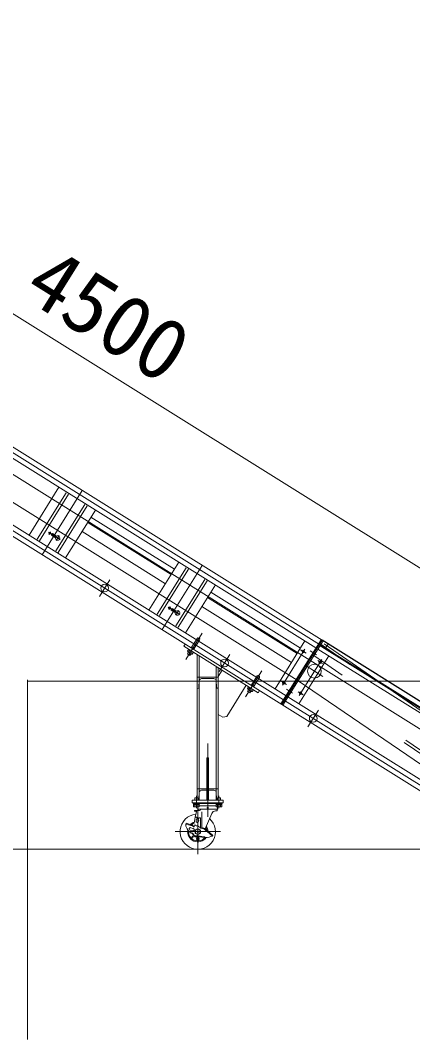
# Model space of a CAD drawing. Units: millimetres, scale not verified. Extents: x -52572 to 20616, y -26431 to 14081.
# Drawn here: x -3050 to -1663, y -5925 to -2320 of the extents above; entities that cross this region are included whole.
import ezdxf
from ezdxf.enums import TextEntityAlignment as Align

# ---------------------------------------------------------------- set-up
doc = ezdxf.new("R2010")
doc.units = ezdxf.units.MM
doc.header["$LTSCALE"] = 100
doc.layers.add('F-E_0', color=7, linetype='Continuous', lineweight=18)
doc.styles.add('ＭＳ ゴシック', font='')
doc.styles.get('ＭＳ ゴシック').set_extended_font_data('MS Gothic')

# ---------------------------------------------------------------- blocks, each defined once
blk = doc.blocks.new('_OPEN')
at = {"layer": 'F-E_0'}
blk.add_line((0, 0), (-1, 0), dxfattribs=at)
blk.add_lwpolyline([(-1, 0.17), (0, 0), (-1, -0.17)], dxfattribs=at)

msp = doc.modelspace()

# ---------------------------------------------------------------- linework, layer by layer
at = {"layer": 'F-E_0'}
for p, q in [((-4737.3, -2320.3), (-925.3, -4702.3)), ((-4112.3, -3202.6), (-1992.2, -4527.4)), ((-4103.3, -3188.1), (-1983.2, -4512.9)), ((-4118, -3219.1), (-2004.6, -4539.7)), ((-4191.3, -3328.9), (-2071.2, -4653.7)), ((-4223.9, -3388.7), (-2110.6, -4709.3)), ((-4245.4, -3415.4), (-2125.2, -4740.2)), ((-4236.3, -3401), (-2119.6, -4723.7)), ((-3299, -3788), (-2026.9, -4582.9)), ((-2913.8, -3971.5), (-3019.8, -4141.1)), ((-2888.4, -3991.2), (-2991, -4155.4)), ((-2879.9, -3996.5), (-2982.5, -4160.7)), ((-2831.3, -3983), (-2973.3, -4210.3)), ((-2822.1, -4032.6), (-2924.7, -4196.8)), ((-2813.6, -4037.9), (-2916.2, -4202.1)), ((-2784.7, -4052.2), (-2890.7, -4221.8)), ((-2812.3, -4096.3), (-2517.4, -4280.6)), ((-2800.6, -4077.6), (-2505.7, -4261.9)), ((-2951.3, -4130.9), (-2910.1, -4156.6)), ((-2943.9, -4129.3), (-2949.8, -4138.7)), ((-2940.7, -4141.3), (-2926.6, -4150.1)), ((-2932.5, -4136.6), (-2937.9, -4145.2)), ((-2937.3, -4135.8), (-2923.2, -4144.6)), ((-2913.4, -4142.8), (-2923.9, -4159.6)), ((-2832.4, -4128.5), (-2537.5, -4312.8)), ((-2489.8, -4236.5), (-2595.8, -4406.1)), ((-2407.2, -4248), (-2549.3, -4475.3)), ((-2464.3, -4256.2), (-2566.9, -4420.4)), ((-2455.8, -4261.5), (-2558.5, -4425.7)), ((-2733.7, -4298.7), (-2770.8, -4358)), ((-2398, -4297.6), (-2500.6, -4461.8)), ((-2389.6, -4302.9), (-2492.2, -4467.1)), ((-2360.7, -4317.2), (-2466.7, -4486.8)), ((-2388.2, -4361.3), (-2071.2, -4559.4)), ((-2376.6, -4342.6), (-2059.5, -4540.7)), ((-2527.2, -4395.9), (-2486.1, -4421.6)), ((-2519.9, -4394.2), (-2525.7, -4403.7)), ((-2408.4, -4393.5), (-2091.3, -4591.6)), ((-2516.7, -4406.3), (-2502.6, -4415.1)), ((-2508.5, -4401.5), (-2513.9, -4410.1)), ((-2513.3, -4400.8), (-2499.2, -4409.6)), ((-2489.4, -4407.8), (-2499.9, -4424.6)), ((-2407.8, -4488.2), (-2465.6, -4580.6)), ((-2467.2, -4526.6), (-2471.9, -4534.2)), ((-2471.9, -4534.2), (-2209, -4698.5)), ((-2446, -4539.8), (-2425.3, -4506.7)), ((-2443.3, -4535.6), (-2434.8, -4540.9)), ((-2416.8, -4512), (-2437.5, -4545.1)), ((-2149.6, -4684.9), (-2043.6, -4515.3)), ((-1986.6, -4510.8), (-2128.6, -4738.1)), ((-1982.6, -4511.9), (-2125.2, -4740.2)), ((-1979.8, -4515.1), (-2121.8, -4742.3)), ((-1993.8, -4529.9), (-1245, -4997.8)), ((-1229, -5004.3), (-1992.2, -4527.4)), ((-1990.6, -4524.8), (-1884.8, -4598)), ((-1983.2, -4512.9), (-1220, -4989.9)), ((-1982.6, -4511.9), (-1233.8, -4979.8)), ((-1975.7, -4525.4), (-1360.5, -4951)), ((-1969.8, -4538.6), (-1961.3, -4526.3)), ((-2454.8, -4554), (-2450.7, -4547.4)), ((-2446.3, -4559.3), (-2442.2, -4552.7)), ((-2425.3, -4563.3), (-2425.3, -5070.3)), ((-2418.3, -4567.7), (-2418.3, -5078.3)), ((-2309.7, -4563.6), (-2346.8, -4623)), ((-2043.8, -4543.9), (-2123.6, -4671.5)), ((-2064.8, -4737.9), (-1958.8, -4568.3)), ((-2059.8, -4546.5), (-2039.8, -4558.9)), ((-2024.7, -4550.7), (-2002.5, -4564.5)), ((-1974.4, -4593.2), (-2015.6, -4564.7)), ((-1238, -5018.7), (-1997.8, -4543.9)), ((-2357.3, -4605.8), (-2357.3, -5078.3)), ((-2350.3, -4610.2), (-2350.3, -5070.3)), ((-1984.4, -4580.9), (-2064.2, -4708.6)), ((-2039.8, -4603.6), (-1980.5, -4640.6)), ((-2026.9, -4582.9), (-1374.2, -4991.4)), ((-1981.5, -4595.4), (-1998.5, -4584.8)), ((-1911.6, -4636.6), (-1974.4, -4593.2)), ((-2425.3, -4643.3), (-2350.3, -4643.3)), ((-2409.4, -4648.3), (-2366.1, -4648.3)), ((-2350.3, -4641.5), (-2336.2, -4619)), ((-2195.8, -4620.7), (-2253.5, -4713.1)), ((-2233.9, -4672.3), (-2213.3, -4639.2)), ((-2204.8, -4644.5), (-2225.5, -4677.6)), ((-1473.5, -4657.3), (-3025.7, -4657.3)), ((-3025.2, -4654.8), (-3025.2, -4652.3)), ((-3025.2, -4657.3), (-3025.2, -5252.3)), ((-2423.5, -4683.3), (-2425.3, -4683.3)), ((-2417.4, -4655.6), (-2419.5, -4679.7)), ((-2358.2, -4655.6), (-2356.1, -4679.7)), ((-2352.1, -4683.3), (-2350.3, -4683.3)), ((-2320.3, -4782.2), (-2251.4, -4672)), ((-2242.8, -4686.5), (-2238.7, -4679.9)), ((-2234.3, -4691.8), (-2230.2, -4685.2)), ((-2231.3, -4668.1), (-2222.8, -4673.4)), ((-2128.7, -4656.7), (-2108.7, -4669.2)), ((-2109.5, -4686.4), (-2087.3, -4700.2)), ((-1709.6, -4900.4), (-2071.2, -4653.7)), ((-2209, -4698.5), (-2204.3, -4690.8)), ((-1344, -5188.3), (-2103.8, -4713.5)), ((-2050.4, -4705.6), (-2067.4, -4695)), ((-1362, -5217.2), (-2125.2, -4740.2)), ((-1353, -5202.7), (-2116.2, -4725.8)), ((-1995.9, -4759.7), (-2033, -4819.1)), ((-1521.3, -4979.3), (-1686.5, -4866.6)), ((-2387.8, -4878.3), (-2387.8, -5137.3)), ((-1490.7, -5049.8), (-1709.6, -4900.4)), ((-1473.2, -5024.2), (-1692.1, -4874.8)), ((-2390.8, -4928.3), (-2384.8, -4928.3)), ((-2390.8, -4928.3), (-2390.8, -5078.3)), ((-2384.8, -4928.3), (-2384.8, -5078.3)), ((-2425.3, -5038.3), (-2350.3, -5038.3)), ((-2409.4, -5043.3), (-2366.1, -5043.3)), ((-2442.8, -5078.3), (-2332.8, -5078.3)), ((-2442.8, -5078.3), (-2442.8, -5087.3)), ((-2432.8, -5078.3), (-2432.8, -5070.3)), ((-2422.8, -5070.3), (-2432.8, -5070.3)), ((-2427.8, -5107.3), (-2427.8, -5063.3)), ((-2422.8, -5078.3), (-2422.8, -5070.3)), ((-2417.4, -5050.6), (-2419.5, -5074.7)), ((-2390.8, -5058.3), (-2384.8, -5058.3)), ((-2358.2, -5050.6), (-2356.1, -5074.7)), ((-2352.8, -5078.3), (-2352.8, -5070.3)), ((-2342.8, -5070.3), (-2352.8, -5070.3)), ((-2347.8, -5107.3), (-2347.8, -5063.3)), ((-2342.8, -5078.3), (-2342.8, -5070.3)), ((-2332.8, -5078.3), (-2332.8, -5087.3)), ((-2442.8, -5087.3), (-2332.8, -5087.3)), ((-2438.8, -5090.8), (-2438.8, -5087.3)), ((-2438.8, -5090.8), (-2336.8, -5090.8)), ((-2438.3, -5090.8), (-2438.3, -5092.8)), ((-2438.3, -5092.8), (-2417.3, -5092.8)), ((-2437.6, -5101.6), (-2437.6, -5092.8)), ((-2418, -5095.3), (-2437.6, -5095.3)), ((-2437.6, -5101.6), (-2436.3, -5102.3)), ((-2419.3, -5102.3), (-2436.3, -5102.3)), ((-2434.8, -5114.8), (-2416.3, -5114.8)), ((-2434.8, -5114.8), (-2434.8, -5117.8)), ((-2434.8, -5117.8), (-2429.5, -5117.8)), ((-2432.7, -5101.6), (-2432.7, -5095.3)), ((-2427.8, -5118.4), (-2431.6, -5138.1)), ((-2430.3, -5095.3), (-2427.8, -5092.8)), ((-2427.8, -5095.3), (-2425.3, -5092.8)), ((-2423.8, -5109.7), (-2423.3, -5110.2)), ((-2423.8, -5109.7), (-2351.8, -5109.7)), ((-2423.3, -5110.2), (-2352.3, -5110.2)), ((-2423, -5102.5), (-2423, -5108)), ((-2422.9, -5101.6), (-2422.9, -5095.3)), ((-2422.8, -5109.8), (-2422.8, -5269.8)), ((-2420.3, -5111.8), (-2420.3, -5110.2)), ((-2418, -5101.6), (-2419.3, -5102.3)), ((-2418, -5101.6), (-2418, -5092.8)), ((-2357.6, -5098.5), (-2418, -5098.5)), ((-2417.3, -5090.8), (-2417.3, -5092.8)), ((-2359.8, -5116.3), (-2354.8, -5116.3)), ((-2358.3, -5090.8), (-2358.3, -5092.8)), ((-2358.3, -5092.8), (-2337.3, -5092.8)), ((-2357.6, -5101.6), (-2357.6, -5092.8)), ((-2338, -5095.3), (-2357.6, -5095.3)), ((-2357.6, -5101.6), (-2356.3, -5102.3)), ((-2339.3, -5102.3), (-2356.3, -5102.3)), ((-2354.8, -5110.2), (-2354.8, -5116.3)), ((-2352.7, -5101.6), (-2352.7, -5095.3)), ((-2352.5, -5102.5), (-2352.5, -5108)), ((-2351.8, -5109.7), (-2352.3, -5110.2)), ((-2350.3, -5095.3), (-2347.8, -5092.8)), ((-2347.8, -5095.3), (-2345.3, -5092.8)), ((-2342.9, -5101.6), (-2342.9, -5095.3)), ((-2338, -5101.6), (-2339.3, -5102.3)), ((-2338, -5101.6), (-2338, -5092.8)), ((-2337.3, -5090.8), (-2337.3, -5092.8)), ((-2336.8, -5090.8), (-2336.8, -5087.6)), ((-2436.1, -5160.1), (-2432, -5138)), ((-2432, -5138), (-2427.1, -5138.9)), ((-2428.9, -5151.7), (-2428.3, -5148.3)), ((-2428.3, -5148.3), (-2426.8, -5148.6)), ((-2425.5, -5141.3), (-2426.8, -5148.6)), ((-2419.6, -5142.4), (-2420.9, -5149.7)), ((-2419.5, -5149.9), (-2420.9, -5149.7)), ((-2420.1, -5153.4), (-2419.5, -5149.9)), ((-2414.4, -5141.3), (-2417.2, -5140.8)), ((-2412.8, -5143.2), (-2412.8, -5176.7)), ((-2408.8, -5119.6), (-2408.8, -5178)), ((-2396.6, -5179.6), (-2373.6, -5125.5)), ((-2502.8, -5189.8), (-2342.8, -5189.8)), ((-2464.4, -5162.8), (-2439.7, -5170.9)), ((-2463.6, -5160.3), (-2464, -5161.5)), ((-2463.6, -5160.3), (-2438.9, -5168.4)), ((-2449.9, -5184.4), (-2441.4, -5187.2)), ((-2447.1, -5175.8), (-2438.6, -5178.6)), ((-2438.9, -5168.4), (-2439.7, -5170.9)), ((-2433.7, -5165.2), (-2435.5, -5170.9)), ((-2433.7, -5165.2), (-2432.7, -5165.6)), ((-2432.3, -5193.7), (-2432.3, -5186)), ((-2430.9, -5183.5), (-2424.2, -5179.7)), ((-2429, -5168.8), (-2424, -5169.8)), ((-2421.4, -5179.7), (-2414.7, -5183.5)), ((-2413.3, -5186), (-2413.3, -5193.7)), ((-2408.2, -5177.8), (-2405.9, -5178.5)), ((-2405.3, -5176.7), (-2406.1, -5179.1)), ((-2406.1, -5179.1), (-2398.6, -5181.6)), ((-2405.3, -5176.7), (-2397.8, -5179.1)), ((-2397.6, -5182.2), (-2371, -5205.3)), ((-2395.9, -5180.2), (-2369.3, -5203.4)), ((-2391.9, -5183.6), (-2393.7, -5185.6)), ((-2445.5, -5195.5), (-2443.5, -5193.7)), ((-2443.5, -5193.7), (-2440.7, -5196.8)), ((-2424.2, -5200), (-2430.9, -5196.1)), ((-2426.4, -5204.4), (-2430.3, -5204.4)), ((-2430.3, -5204.4), (-2430, -5206.2)), ((-2430, -5206.2), (-2426.4, -5206)), ((-2426.4, -5204.4), (-2422.2, -5205.2)), ((-2426.4, -5206), (-2422.3, -5206.7)), ((-2422.2, -5205.2), (-2422.3, -5206.7)), ((-2414.7, -5196.1), (-2421.4, -5200)), ((-2420.2, -5204.3), (-2420.3, -5206.9)), ((-2397.6, -5210.5), (-2397.5, -5207.9)), ((-2369.3, -5203.4), (-2371, -5205.3)), ((-3025.2, -5254.8), (-3025.2, -5925.4))]:
    msp.add_line(p, q, dxfattribs=at)
at = {"layer": 'F-E_0', "color": 4, "lineweight": 9}
msp.add_line((-13238, -5252.3), (10362, -5252.3), dxfattribs=at)
at = {"layer": 'F-E_0'}
for points in [[(-2446.7, -4560), (-2450.7, -4566.3), (-2459.2, -4561), (-2455.2, -4554.7)], [(-2454.8, -4544.9), (-2458.9, -4551.5), (-2458.2, -4552.8), (-2443.8, -4561.8), (-2442.3, -4561.9), (-2438.2, -4555.3)], [(-2242.8, -4677.4), (-2246.9, -4683.9), (-2246.2, -4685.3), (-2231.8, -4694.3), (-2230.2, -4694.3), (-2226.1, -4687.8)], [(-2234.7, -4692.4), (-2238.7, -4698.8), (-2247.2, -4693.5), (-2243.2, -4687.1)], [(-2350.3, -4775.3), (-2334.1, -4785.4), (-2320.3, -4782.2)]]:
    msp.add_lwpolyline(points, dxfattribs=at)
for centre, radius in [((-2946.7, -4133.8), 3.5), ((-2752.3, -4328.4), 13.6), ((-2522.7, -4398.7), 3.5), ((-2049.5, -4552.9), 4.5), ((-2328.2, -4593.3), 13.6), ((-2010.1, -4622.1), 24.3), ((-1990.1, -4590), 4.5), ((-2118.4, -4663.2), 4.5), ((-2059, -4700.3), 4.5), ((-2014.5, -4789.4), 13.6), ((-2387.8, -5105.7), 2), ((-2422.8, -5189.8), 9), ((-2422.8, -5189.8), 3), ((-2422.8, -5189.8), 2), ((-2441.2, -5208.2), 2), ((-2422.8, -5215.8), 5), ((-2422.8, -5215.8), 3.2)]:
    msp.add_circle(centre, radius, dxfattribs=at)
for centre, radius, start, end in [((-2935.2, -4140.9), 5.5, 111.7785, 184.2216), ((-2918.7, -4151.3), 8, 171.9695, 124.0305), ((-2511.2, -4405.9), 5.5, 111.7785, 184.2216), ((-2494.7, -4416.2), 8, 171.9695, 124.0305), ((-2421, -4509.4), 5, 328, 148), ((-2421, -4509.4), 5, 148, 328), ((-2455, -4549.8), 4.2, 238, 273.0122), ((-2442.1, -4543), 16.8, 220.7251, 255.2749), ((-2442.5, -4557.7), 4.2, 202.9878, 238), ((-2409.4, -4656.3), 8, 90, 175), ((-2366.1, -4656.3), 8, 5, 90), ((-2209, -4641.9), 5, 148, 328), ((-2209, -4641.9), 5, 328, 148), ((-2423.5, -4679.3), 4, 270, 355), ((-2352.1, -4679.3), 4, 185, 270), ((-2243, -4682.3), 4.2, 238, 273.0122), ((-2230.1, -4675.5), 16.8, 220.7251, 255.2749), ((-2230.5, -4690.2), 4.2, 202.9878, 238), ((-2409.4, -5051.3), 8, 90, 175), ((-2366.1, -5051.3), 8, 5, 90), ((-2423.5, -5074.3), 4, 270, 355), ((-2352.1, -5074.3), 4, 185, 270), ((-2435.1, -5098), 4.34, 270, 304.3843), ((-2427.8, -5086.1), 16.2, 252.412, 287.5879), ((-2430.8, -5117.8), 3, 349.2139, 90), ((-2429.5, -5119.3), 1.5, 349.2139, 90), ((-2425.5, -5108), 2.5, 314.428, 0), ((-2423.3, -5111.8), 3, 270, 0), ((-2419, -5102.5), 4, 177.1341, 180), ((-2420.4, -5098), 4.34, 235.6157, 270), ((-2416.3, -5109.8), 5, 270, 317.7633), ((-2359.8, -5131.3), 15, 90, 157.0085), ((-2355.1, -5098), 4.34, 270, 304.3843), ((-2347.8, -5086.1), 16.2, 252.412, 287.5879), ((-2356.5, -5102.5), 4, 0, 2.8659), ((-2350, -5108), 2.5, 180, 225.572), ((-2340.4, -5098), 4.34, 235.6157, 270), ((-2422.8, -5189.8), 62.5, 96.2772, 48.2264), ((-2424.5, -5152.6), 4.5, 169.5066, 349.5065), ((-2427.4, -5140.9), 2, 349.5, 79.5), ((-2417.6, -5142.7), 2, 79.5131, 169.5131), ((-2414.8, -5143.2), 2, 0, 79.5131), ((-2447.9, -5166.8), 17, 161.907, 202.0262), ((-2416.4, -5154.1), 51, 202.0262, 234.3506), ((-2422.8, -5189.8), 36, 169.4639, 325.3068), ((-2422.8, -5189.8), 32.6, 175.0741, 320.721), ((-2448.5, -5180.1), 4.5, 71.907, 251.9071), ((-2422.8, -5189.8), 36, 110.4298, 136.6645), ((-2422.8, -5189.8), 32.6, 114.0816, 133.8125), ((-2440, -5182.9), 4.5, 251.9071, 71.907), ((-2437.4, -5170.3), 2, 161.907, 341.9071), ((-2433, -5166.5), 1, 18.777, 71.907), ((-2422.8, -5189.8), 10.2, 142.0542, 157.9458), ((-2428.3, -5164.9), 4, 198.7769, 259.6009), ((-2422.8, -5189.8), 10.2, 82.0542, 97.9458), ((-2426.1, -5181.4), 11.8, 58.3173, 79.601), ((-2443.6, -5209.8), 45.2, 46.4769, 58.3173), ((-2422.8, -5189.8), 10.2, 22.0542, 37.9458), ((-2409.8, -5174.1), 4, 226.4769, 293.3167), ((-2399.6, -5184.4), 3, 48.9071, 71.907), ((-2399.6, -5184.4), 5.6, 48.9071, 71.907), ((-2422.8, -5189.8), 32.6, 8.8091, 28.8913), ((-2422.8, -5189.8), 36, 2.7513, 33.0236), ((-2445.8, -5195.1), 0.5, 234.3506, 311.9071), ((-2422.8, -5189.8), 20.1, 195.5851, 292.751), ((-2426.4, -5189.7), 16, 206.4408, 235.3546), ((-2431, -5196.3), 8, 235.3546, 278.2966), ((-2422.8, -5189.8), 10.2, 202.0542, 217.9458), ((-2425.2, -5235.9), 32, 80.9462, 98.2966), ((-2422.8, -5189.8), 10.2, 262.0542, 277.9458), ((-2397.8, -5138.5), 72, 251.798, 291.8208), ((-2397.8, -5138.5), 69.4, 251.2176, 270.262), ((-2422.8, -5189.8), 10.2, 322.0542, 337.9458)]:
    msp.add_arc(centre, radius, start, end, dxfattribs=at)

# ---------------------------------------------------------------- block references
at = {"layer": 'F-E_0', "xscale": 2.5, "yscale": 2.5}
for p, rotation in [((-3025.2, -4657.3), 270), ((-3025.2, -5252.3), 90)]:
    msp.add_blockref('_OPEN', p, dxfattribs=dict(at, rotation=rotation))

# ---------------------------------------------------------------- texts
at = {"layer": 'F-E_0', "style": 'ＭＳ ゴシック'}
msp.add_text('4500', height=219.9, rotation=328, dxfattribs=at).set_placement((-3085.4, -3351.9), align=Align.BOTTOM_LEFT)

doc.saveas('drawing.dxf')
